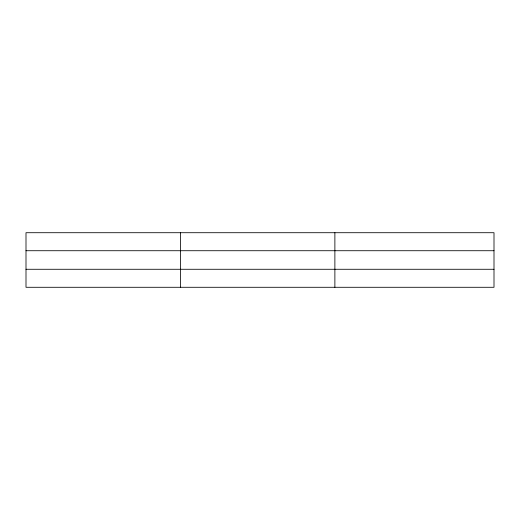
<?xml version="1.0" encoding="UTF-8"?>
<svg xmlns="http://www.w3.org/2000/svg" width="520" height="520" viewBox="0 0 520 520"><rect width="100%" height="100%" fill="white"/><g stroke="black" fill="none" stroke-linecap="round" stroke-linejoin="round"><path stroke-width="0.78" d="M180.44 232.713L180.44 287.287M334.88 232.713L334.88 287.287M494 269.276L494 287.287L26 287.287L26 232.713L494 232.713L494 269.276L26 269.276M26 250.725L494 250.725"/></g></svg>
